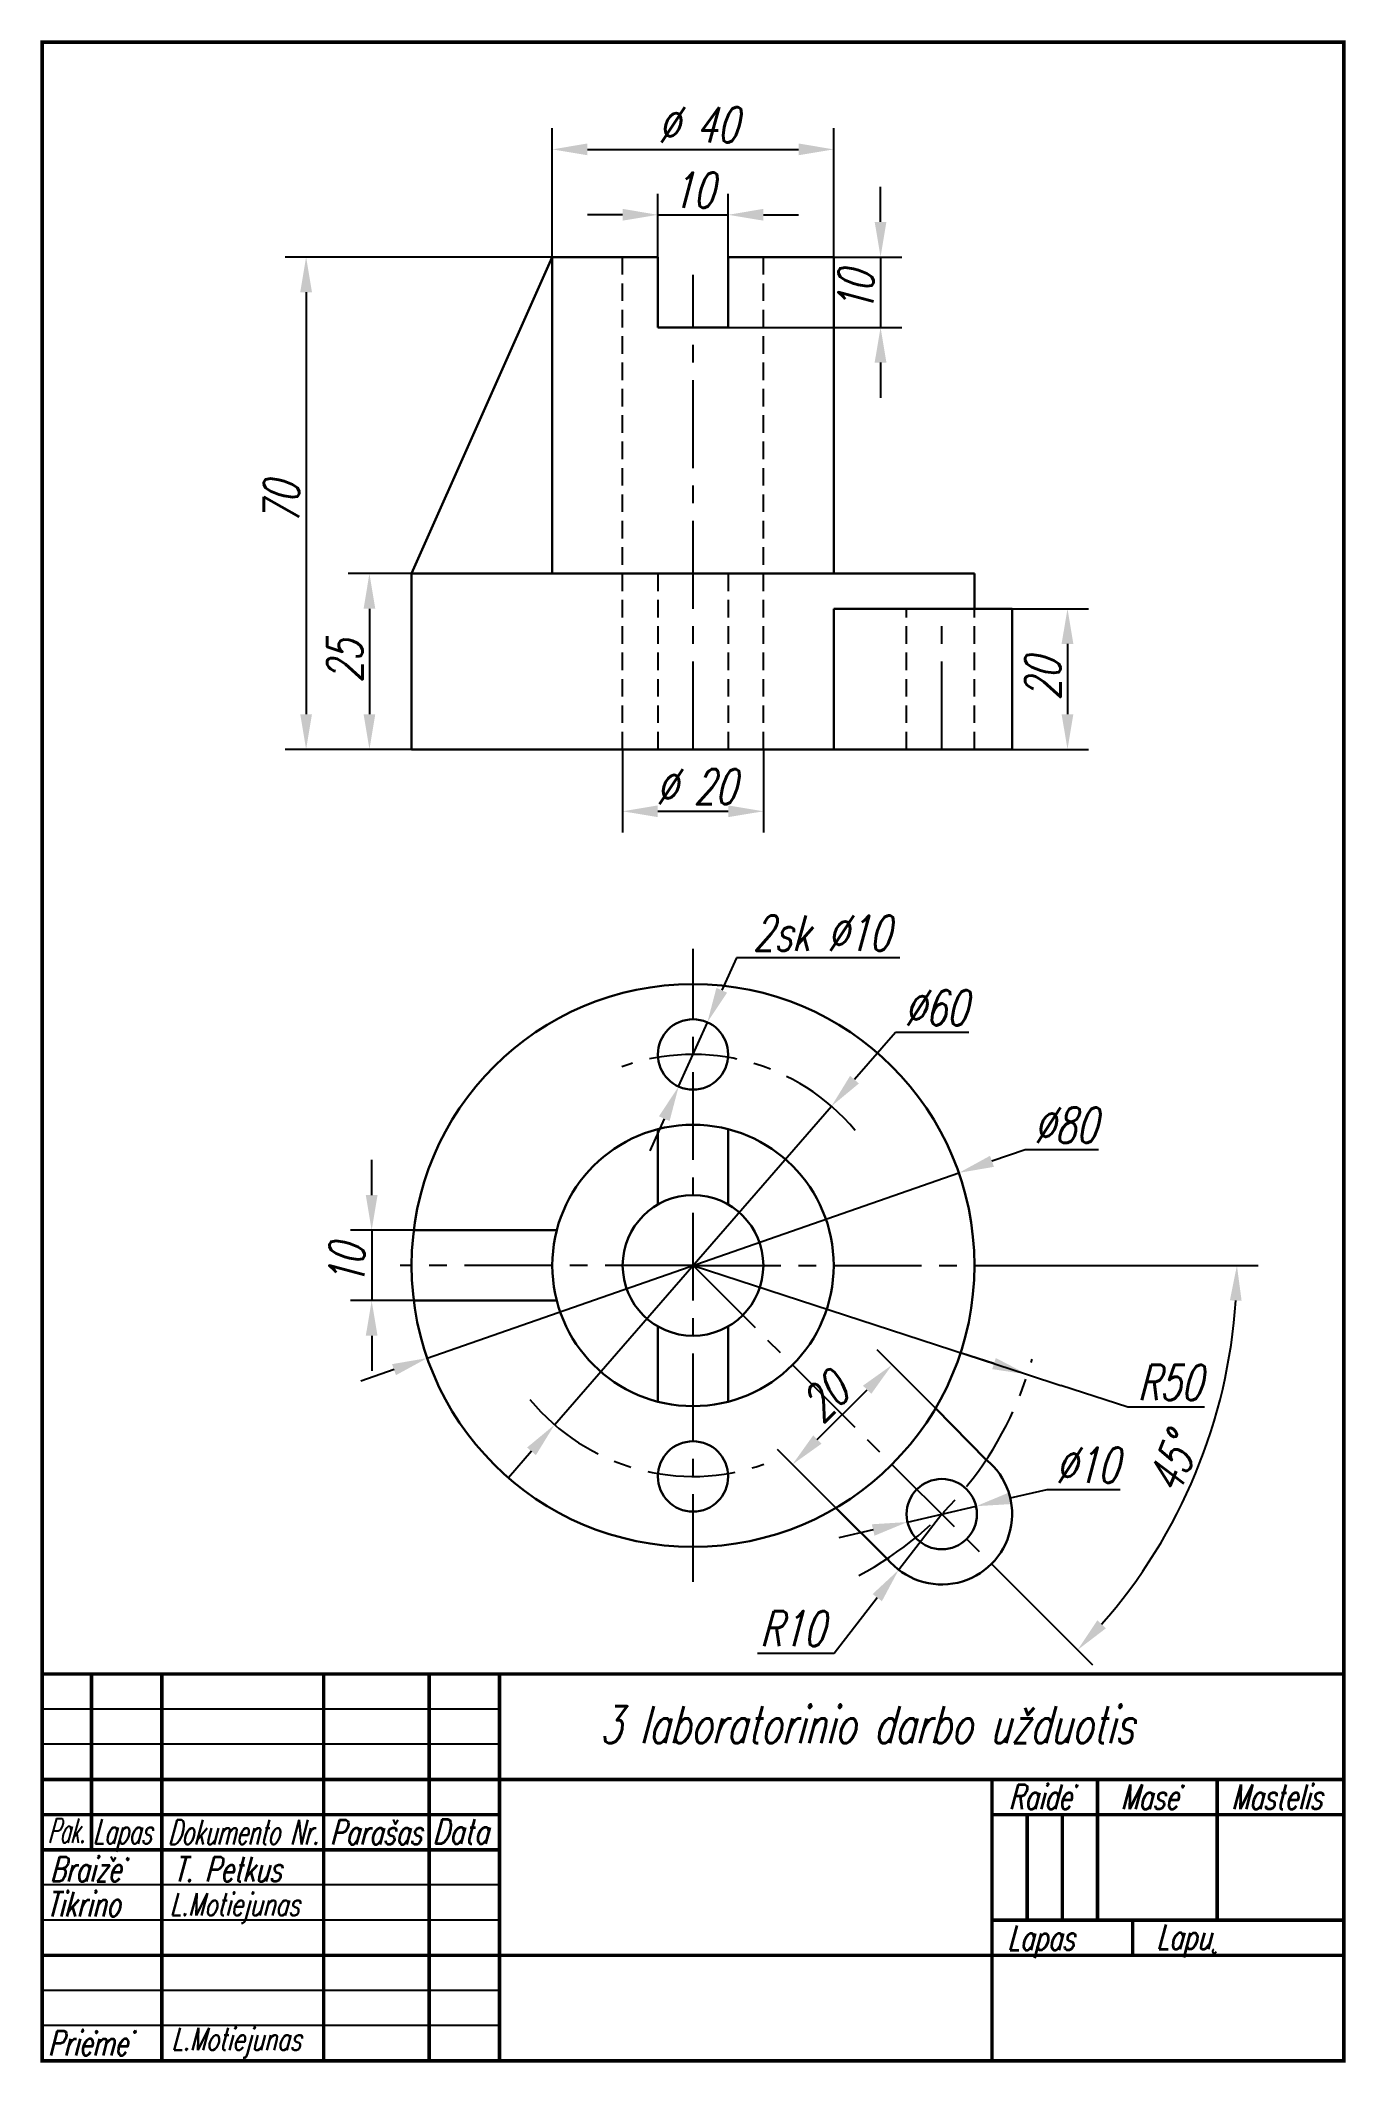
# Model space of a CAD drawing. Extents: x 20 to 205, y 5 to 292.
import ezdxf
from ezdxf.enums import TextEntityAlignment as Align

# ---------------------------------------------------------------- set-up
doc = ezdxf.new("R2010")
doc.units = 0
doc.header["$LTSCALE"] = 10
doc.header["$MEASUREMENT"] = 0
doc.linetypes.add('CENTER', pattern=[2, 1.25, -0.25, 0.25, -0.25])
doc.linetypes.add('HIDDEN', pattern=[0.375, 0.25, -0.125])
doc.layers.get('DEFPOINTS').update_dxf_attribs({"linetype": 'CONTINUOUS'})
doc.layers.add('Layer1', color=7, linetype='CONTINUOUS', lineweight=30)
for name, color, linetype in [('Layer2', 3, 'CENTER'), ('Layer3', 1, 'HIDDEN'), ('Layer4', 5, 'CONTINUOUS'), ('Layer5', 7, 'CONTINUOUS')]:
    doc.layers.add(name, color=color, linetype=linetype)
doc.styles.add('ROMANS', font='ROMANS.SHX', dxfattribs={"width": 0.7, "oblique": 15})
doc.styles.add('ROMANSLT', font='romans.shx', dxfattribs={"width": 0.7, "oblique": 15})
doc.dimstyles.new('STANDARDLT', dxfattribs={"dimtxt": 5, "dimasz": 5, "dimexe": 3, "dimexo": 0, "dimgap": 1, "dimtad": 1, "dimtoh": 1, "dimdec": 0, "dimdsep": 46, "dimtxsty": 'ROMANSLT', "dimcen": 5, "dimadec": 0, "dimazin": 0, "dimtfac": 1, "dimtdec": 0, "dimtmove": 0, "dimatfit": 3, "dimfxl": 0, "dimtvp": 1, "dimtolj": 1, "dimtzin": 0, "dimarcsym": 0})

# ---------------------------------------------------------------- blocks, each defined once
blk = doc.blocks.new('*D0')
at = {"layer": 'DEFPOINTS', "color": 0}
for p in [(72.5, 216.46), (66.51, 191.46), (72.5, 191.46)]:
    blk.add_point(p, dxfattribs=at)
at = {"layer": 'Layer4', "color": 0, "lineweight": -2}
for p, q in [((72.5, 216.46), (63.51, 216.46)), ((66.51, 211.46), (66.51, 196.46)), ((72.5, 191.46), (63.51, 191.46))]:
    blk.add_line(p, q, dxfattribs=at)
at = {"layer": 'Layer4', "color": 0}
for points in [[(65.68, 211.46), (67.34, 211.46), (66.51, 216.46)], [(65.68, 196.46), (67.34, 196.46), (66.51, 191.46)]]:
    blk.add_solid(points, dxfattribs=at)
at = {"layer": 'Layer4', "color": 0, "insert": (63.01, 203.96), "char_height": 5, "attachment_point": 5, "rotation": 90, "style": 'ROMANSLT'}
blk.add_mtext('\\A1;25', dxfattribs=at)
blk = doc.blocks.new('*D1')
at = {"layer": 'DEFPOINTS', "color": 0}
for p in [(92.5, 261.46), (57.51, 191.46), (92.5, 191.46)]:
    blk.add_point(p, dxfattribs=at)
at = {"layer": 'Layer4', "color": 0, "lineweight": -2}
for p, q in [((92.5, 261.46), (54.51, 261.46)), ((57.51, 256.46), (57.51, 196.46)), ((92.5, 191.46), (54.51, 191.46))]:
    blk.add_line(p, q, dxfattribs=at)
at = {"layer": 'Layer4', "color": 0}
for points in [[(56.68, 256.46), (58.34, 256.46), (57.51, 261.46)], [(56.68, 196.46), (58.34, 196.46), (57.51, 191.46)]]:
    blk.add_solid(points, dxfattribs=at)
at = {"layer": 'Layer4', "color": 0, "insert": (54.01, 226.46), "char_height": 5, "attachment_point": 5, "rotation": 90, "style": 'ROMANSLT'}
blk.add_mtext('\\A1;70', dxfattribs=at)
blk = doc.blocks.new('*D2')
at = {"layer": 'DEFPOINTS', "color": 0}
for p in [(157.86, 211.46), (157.86, 191.46), (165.73, 191.46)]:
    blk.add_point(p, dxfattribs=at)
at = {"layer": 'Layer4', "color": 0, "lineweight": -2}
for p, q in [((157.86, 211.46), (168.73, 211.46)), ((165.73, 206.46), (165.73, 196.46)), ((157.86, 191.46), (168.73, 191.46))]:
    blk.add_line(p, q, dxfattribs=at)
at = {"layer": 'Layer4', "color": 0}
for points in [[(164.89, 206.46), (166.56, 206.46), (165.73, 211.46)], [(164.89, 196.46), (166.56, 196.46), (165.73, 191.46)]]:
    blk.add_solid(points, dxfattribs=at)
at = {"layer": 'Layer4', "color": 0, "insert": (162.23, 201.46), "char_height": 5, "attachment_point": 5, "rotation": 90, "style": 'ROMANSLT'}
blk.add_mtext('\\A1;20', dxfattribs=at)
blk = doc.blocks.new('*D3')
at = {"layer": 'DEFPOINTS', "color": 0}
for p in [(117.5, 261.46), (117.5, 251.46), (139.16, 251.46)]:
    blk.add_point(p, dxfattribs=at)
at = {"layer": 'Layer4', "color": 0, "lineweight": -2}
for p, q in [((139.16, 266.46), (139.16, 271.46)), ((117.5, 261.46), (142.16, 261.46)), ((139.16, 261.46), (139.16, 251.46)), ((117.5, 251.46), (142.16, 251.46)), ((139.16, 246.46), (139.16, 241.46))]:
    blk.add_line(p, q, dxfattribs=at)
at = {"layer": 'Layer4', "color": 0}
for points in [[(138.32, 266.46), (139.99, 266.46), (139.16, 261.46)], [(138.32, 246.46), (139.99, 246.46), (139.16, 251.46)]]:
    blk.add_solid(points, dxfattribs=at)
at = {"layer": 'Layer4', "color": 0, "insert": (135.66, 256.46), "char_height": 5, "attachment_point": 5, "rotation": 90, "style": 'ROMANSLT'}
blk.add_mtext('\\A1;10', dxfattribs=at)
blk = doc.blocks.new('*D4')
at = {"layer": 'DEFPOINTS', "color": 0}
for p in [(117.5, 267.46), (107.5, 261.46), (117.5, 261.46)]:
    blk.add_point(p, dxfattribs=at)
at = {"layer": 'Layer4', "color": 0, "lineweight": -2}
for p, q in [((107.5, 261.46), (107.5, 270.46)), ((117.5, 261.46), (117.5, 270.46)), ((102.5, 267.46), (97.5, 267.46)), ((107.5, 267.46), (117.5, 267.46)), ((122.5, 267.46), (127.5, 267.46))]:
    blk.add_line(p, q, dxfattribs=at)
at = {"layer": 'Layer4', "color": 0}
for points in [[(102.5, 268.3), (102.5, 266.63), (107.5, 267.46)], [(122.5, 268.3), (122.5, 266.63), (117.5, 267.46)]]:
    blk.add_solid(points, dxfattribs=at)
at = {"layer": 'Layer4', "color": 0, "insert": (112.5, 270.96), "char_height": 5, "attachment_point": 5, "style": 'ROMANSLT'}
blk.add_mtext('\\A1;10', dxfattribs=at)
blk = doc.blocks.new('*D5')
at = {"layer": 'DEFPOINTS', "color": 0}
for p in [(112.5, 118.08), (112.5, 118.08), (157.5, 118.08), (179.45, 79.42), (158.9, 71.68)]:
    blk.add_point(p, dxfattribs=at)
at = {"layer": 'Layer4', "color": 0, "lineweight": -2}
for p, q in [((157.5, 118.08), (192.81, 118.08)), ((158.9, 71.68), (169.29, 61.29))]:
    blk.add_line(p, q, dxfattribs=at)
blk.add_arc((112.5, 118.08), 77.31, 318.7063, 356.2937, dxfattribs=at)
at = {"layer": 'Layer4', "color": 0}
for points in [[(188.81, 113.11), (190.48, 113.05), (189.81, 118.08)], [(171.19, 66.49), (169.98, 67.63), (167.16, 63.41)]]:
    blk.add_solid(points, dxfattribs=at)
at = {"layer": 'Layer4', "color": 0, "insert": (180.69, 89.83), "char_height": 5, "attachment_point": 5, "rotation": 67.5, "style": 'ROMANSLT'}
blk.add_mtext('\\A1;45°', dxfattribs=at)
blk = doc.blocks.new('*D6')
at = {"layer": 'DEFPOINTS', "color": 0}
for p in [(112.5, 118.08), (160.04, 102.58)]:
    blk.add_point(p, dxfattribs=at)
at = {"layer": 'Layer4', "color": 0, "lineweight": -2}
for p, q in [((112.5, 118.08), (160.04, 102.58)), ((155.28, 104.13), (150.53, 105.68)), ((160.04, 102.58), (164.79, 101.03)), ((174.3, 97.93), (164.79, 101.03)), ((185.22, 97.93), (174.3, 97.93))]:
    blk.add_line(p, q, dxfattribs=at)
at = {"layer": 'Layer4', "color": 0}
blk.add_solid([(155.54, 104.92), (155.03, 103.34), (160.04, 102.58)], dxfattribs=at)
at = {"layer": 'Layer4', "color": 0, "insert": (180.26, 101.43), "char_height": 5, "attachment_point": 5, "style": 'ROMANSLT'}
blk.add_mtext('\\A1;R50', dxfattribs=at)
blk = doc.blocks.new('*D7')
at = {"layer": 'DEFPOINTS', "color": 0}
for p in [(140.79, 103.94), (146.96, 97.77), (132.81, 83.62)]:
    blk.add_point(p, dxfattribs=at)
at = {"layer": 'Layer4', "color": 0, "lineweight": -2}
for p, q in [((146.96, 97.77), (138.67, 106.06)), ((130.17, 93.32), (137.25, 100.4)), ((132.81, 83.62), (124.52, 91.91))]:
    blk.add_line(p, q, dxfattribs=at)
at = {"layer": 'Layer4', "color": 0}
for points in [[(136.66, 100.99), (137.84, 99.82), (140.79, 103.94)], [(129.58, 93.91), (130.76, 92.73), (126.64, 89.79)]]:
    blk.add_solid(points, dxfattribs=at)
at = {"layer": 'Layer4', "color": 0, "insert": (131.24, 99.34), "char_height": 5, "attachment_point": 5, "rotation": 45, "style": 'ROMANSLT'}
blk.add_mtext('\\A1;20', dxfattribs=at)
blk = doc.blocks.new('*D8')
at = {"layer": 'DEFPOINTS', "color": 0}
for p in [(150.27, 131.24), (74.73, 104.91)]:
    blk.add_point(p, dxfattribs=at)
at = {"layer": 'Layer4', "color": 0, "lineweight": -2}
for p, q in [((159.71, 134.53), (154.99, 132.89)), ((170.13, 134.53), (159.71, 134.53)), ((74.73, 104.91), (150.27, 131.24)), ((70.01, 103.27), (65.29, 101.62))]:
    blk.add_line(p, q, dxfattribs=at)
at = {"layer": 'Layer4', "color": 0}
for points in [[(154.72, 133.67), (155.27, 132.1), (150.27, 131.24)], [(69.73, 104.05), (70.28, 102.48), (74.73, 104.91)]]:
    blk.add_solid(points, dxfattribs=at)
at = {"layer": 'Layer4', "color": 0, "insert": (165.42, 138.03), "char_height": 5, "attachment_point": 5, "style": 'ROMANSLT'}
blk.add_mtext('\\A1;∅80', dxfattribs=at)
blk = doc.blocks.new('*D9')
at = {"layer": 'DEFPOINTS', "color": 0}
for p in [(72.81, 123.08), (66.83, 113.08), (72.81, 113.08)]:
    blk.add_point(p, dxfattribs=at)
at = {"layer": 'Layer4', "color": 0, "lineweight": -2}
for p, q in [((66.83, 128.08), (66.83, 133.08)), ((72.81, 123.08), (63.83, 123.08)), ((66.83, 123.08), (66.83, 113.08)), ((72.81, 113.08), (63.83, 113.08)), ((66.83, 108.08), (66.83, 103.08))]:
    blk.add_line(p, q, dxfattribs=at)
at = {"layer": 'Layer4', "color": 0}
for points in [[(65.99, 128.08), (67.66, 128.08), (66.83, 123.08)], [(65.99, 108.08), (67.66, 108.08), (66.83, 113.08)]]:
    blk.add_solid(points, dxfattribs=at)
at = {"layer": 'Layer4', "color": 0, "insert": (63.33, 118.08), "char_height": 5, "attachment_point": 5, "rotation": 90, "style": 'ROMANSLT'}
blk.add_mtext('\\A1;10', dxfattribs=at)
blk = doc.blocks.new('*D10')
at = {"layer": 'DEFPOINTS', "color": 0}
for p in [(114.54, 152.64), (110.46, 143.51)]:
    blk.add_point(p, dxfattribs=at)
at = {"layer": 'Layer4', "color": 0, "lineweight": -2}
for p, q in [((118.66, 161.83), (116.59, 157.2)), ((141.91, 161.83), (118.66, 161.83)), ((110.46, 143.51), (114.54, 152.64)), ((108.41, 138.95), (106.37, 134.39))]:
    blk.add_line(p, q, dxfattribs=at)
at = {"layer": 'Layer4', "color": 0}
for points in [[(115.83, 157.55), (117.35, 156.86), (114.54, 152.64)], [(107.65, 139.29), (109.17, 138.61), (110.46, 143.51)]]:
    blk.add_solid(points, dxfattribs=at)
at = {"layer": 'Layer4', "color": 0, "insert": (130.78, 165.33), "char_height": 5, "attachment_point": 5, "style": 'ROMANSLT'}
blk.add_mtext('\\A1;2sk ∅10', dxfattribs=at)
blk = doc.blocks.new('*D11')
at = {"layer": 'DEFPOINTS', "color": 0}
for p in [(152.73, 83.85), (142.98, 81.6)]:
    blk.add_point(p, dxfattribs=at)
at = {"layer": 'Layer4', "color": 0, "lineweight": -2}
for p, q in [((142.98, 81.6), (152.73, 83.85)), ((162.8, 86.18), (157.6, 84.98)), ((173.22, 86.18), (162.8, 86.18)), ((138.11, 80.47), (133.24, 79.34))]:
    blk.add_line(p, q, dxfattribs=at)
at = {"layer": 'Layer4', "color": 0}
for points in [[(157.41, 85.79), (157.79, 84.16), (152.73, 83.85)], [(137.92, 81.28), (138.3, 79.66), (142.98, 81.6)]]:
    blk.add_solid(points, dxfattribs=at)
at = {"layer": 'Layer4', "color": 0, "insert": (168.51, 89.68), "char_height": 5, "attachment_point": 5, "style": 'ROMANSLT'}
blk.add_mtext('\\A1;∅10', dxfattribs=at)
blk = doc.blocks.new('*D12')
at = {"layer": 'DEFPOINTS', "color": 0}
for p in [(147.86, 82.72), (141.74, 74.81)]:
    blk.add_point(p, dxfattribs=at)
at = {"layer": 'Layer4', "color": 0, "lineweight": -2}
for p, q in [((147.86, 82.72), (141.74, 74.81)), ((132.57, 62.94), (138.69, 70.85)), ((121.66, 62.94), (132.57, 62.94))]:
    blk.add_line(p, q, dxfattribs=at)
at = {"layer": 'Layer4', "color": 0}
blk.add_solid([(138.03, 71.36), (139.35, 70.34), (141.74, 74.81)], dxfattribs=at)
at = {"layer": 'Layer4', "color": 0, "insert": (126.61, 66.44), "char_height": 5, "attachment_point": 5, "style": 'ROMANSLT'}
blk.add_mtext('\\A1;R10', dxfattribs=at)
blk = doc.blocks.new('*D13')
at = {"layer": 'DEFPOINTS', "color": 0}
for p in [(132.18, 140.72), (92.82, 95.43)]:
    blk.add_point(p, dxfattribs=at)
at = {"layer": 'Layer4', "color": 0, "lineweight": -2}
for p, q in [((141.29, 151.21), (135.45, 144.5)), ((151.71, 151.21), (141.29, 151.21)), ((92.82, 95.43), (132.18, 140.72)), ((89.55, 91.66), (86.27, 87.88))]:
    blk.add_line(p, q, dxfattribs=at)
at = {"layer": 'Layer4', "color": 0}
for points in [[(134.83, 145.04), (136.08, 143.95), (132.18, 140.72)], [(88.92, 92.2), (90.17, 91.11), (92.82, 95.43)]]:
    blk.add_solid(points, dxfattribs=at)
at = {"layer": 'Layer4', "color": 0, "insert": (147, 154.71), "char_height": 5, "attachment_point": 5, "style": 'ROMANSLT'}
blk.add_mtext('\\A1;∅60', dxfattribs=at)
blk = doc.blocks.new('*D14')
at = {"layer": 'DEFPOINTS', "color": 0}
for p in [(102.5, 191.46), (122.5, 191.46), (122.5, 182.65)]:
    blk.add_point(p, dxfattribs=at)
at = {"layer": 'Layer4', "color": 0, "lineweight": -2}
for p, q in [((102.5, 191.46), (102.5, 179.65)), ((122.5, 191.46), (122.5, 179.65)), ((107.5, 182.65), (117.5, 182.65))]:
    blk.add_line(p, q, dxfattribs=at)
at = {"layer": 'Layer4', "color": 0}
for points in [[(107.5, 183.49), (107.5, 181.82), (102.5, 182.65)], [(117.5, 183.49), (117.5, 181.82), (122.5, 182.65)]]:
    blk.add_solid(points, dxfattribs=at)
at = {"layer": 'Layer4', "color": 0, "insert": (112.92, 186.15), "char_height": 5, "attachment_point": 5, "style": 'ROMANSLT'}
blk.add_mtext('\\A1;%%C 20', dxfattribs=at)
blk = doc.blocks.new('*D15')
at = {"layer": 'DEFPOINTS', "color": 0}
for p in [(132.5, 276.76), (92.5, 261.46), (132.5, 261.46)]:
    blk.add_point(p, dxfattribs=at)
at = {"layer": 'Layer4', "color": 0, "lineweight": -2}
for p, q in [((92.5, 261.46), (92.5, 279.76)), ((132.5, 261.46), (132.5, 279.76)), ((97.5, 276.76), (127.5, 276.76))]:
    blk.add_line(p, q, dxfattribs=at)
at = {"layer": 'Layer4', "color": 0}
for points in [[(97.5, 277.6), (97.5, 275.93), (92.5, 276.76)], [(127.5, 277.6), (127.5, 275.93), (132.5, 276.76)]]:
    blk.add_solid(points, dxfattribs=at)
at = {"layer": 'Layer4', "color": 0, "insert": (113.21, 280.26), "char_height": 5, "attachment_point": 5, "style": 'ROMANSLT'}
blk.add_mtext('\\A1;%%C 40', dxfattribs=at)

msp = doc.modelspace()

# ---------------------------------------------------------------- linework, layer by layer
at = {"layer": 'Layer1'}
for p, q in [((92.5, 261.46), (72.5, 216.46)), ((107.5, 261.46), (92.5, 261.46)), ((92.5, 261.46), (92.5, 216.46)), ((107.5, 251.46), (107.5, 261.46)), ((132.5, 261.46), (117.5, 261.46)), ((117.5, 261.46), (117.5, 251.46)), ((132.5, 216.46), (132.5, 261.46)), ((117.5, 251.46), (107.5, 251.46)), ((72.5, 191.46), (72.5, 216.46)), ((72.5, 216.46), (112.5, 216.46)), ((112.5, 216.46), (132.5, 216.46)), ((132.5, 216.46), (152.5, 216.46)), ((152.5, 216.46), (152.5, 211.46)), ((152.5, 211.46), (132.5, 211.46)), ((132.5, 211.46), (132.5, 191.46)), ((157.86, 211.46), (152.5, 211.46)), ((157.86, 191.46), (157.86, 211.46)), ((112.5, 191.46), (72.5, 191.46)), ((112.5, 191.46), (152.5, 191.46)), ((152.5, 191.46), (157.86, 191.46)), ((107.5, 126.74), (107.5, 137.44)), ((117.5, 126.74), (117.5, 137.44)), ((93.14, 123.08), (72.81, 123.08)), ((92.5, 113.08), (72.81, 113.08)), ((92.5, 113.08), (93.14, 113.08)), ((107.5, 109.42), (107.5, 98.71)), ((117.5, 109.42), (117.5, 98.71)), ((154.18, 90.46), (146.96, 97.77)), ((140.11, 76.39), (132.81, 83.62))]:
    msp.add_line(p, q, dxfattribs=at)
for centre, radius in [((112.5, 118.08), 40), ((112.5, 148.08), 5), ((112.5, 118.08), 20), ((112.5, 118.08), 10), ((112.5, 88.08), 5), ((147.86, 82.72), 5)]:
    msp.add_circle(centre, radius, dxfattribs=at)
msp.add_arc((147.86, 82.72), 10, 219.2608, 50.7392, dxfattribs=at)
at = {"layer": 'Layer2'}
for p, q in [((112.5, 191.46), (112.5, 258.92)), ((147.86, 191.46), (147.86, 211.46)), ((112.5, 73.08), (112.5, 163.08)), ((112.5, 118.08), (70.87, 118.08)), ((112.5, 118.08), (157.5, 118.08)), ((112.5, 118.08), (158.9, 71.68))]:
    msp.add_line(p, q, dxfattribs=at)
for radius, start, end in [(30, 39.7983, 109.7003), (50, 298.1343, 344.5314), (30, 219.4141, 289.643)]:
    msp.add_arc((112.5, 118.08), radius, start, end, dxfattribs=at)
at = {"layer": 'Layer3'}
for p, q in [((102.5, 191.46), (102.5, 261.46)), ((122.5, 191.46), (122.5, 261.46)), ((107.5, 216.46), (107.5, 191.46)), ((117.5, 216.46), (117.5, 191.46)), ((142.86, 191.46), (142.86, 211.46)), ((152.5, 191.46), (152.5, 211.46))]:
    msp.add_line(p, q, dxfattribs=at)
at = {"layer": 'Layer5'}
for p, q in [((85, 55), (20, 55)), ((85, 50), (20, 50)), ((69.9, 39.31), (70.19, 38.6)), ((70.19, 38.6), (70.58, 39.25)), ((29.77, 34.03), (30.07, 33.32)), ((30.07, 33.32), (30.45, 33.97)), ((85, 30), (20, 30)), ((85, 25), (20, 25)), ((85, 15), (20, 15)), ((85, 10), (20, 10))]:
    msp.add_line(p, q, dxfattribs=at)
at = {"layer": 'Layer5', "const_width": 0.5}
msp.add_lwpolyline([(20, 5), (20, 292), (205, 292), (205, 5)], close=True, dxfattribs=at)
for points in [[(205, 60), (20, 60), (20, 5)], [(27, 60), (27, 35)], [(37, 60), (37, 5)], [(60, 60), (60, 5)], [(75, 60), (75, 5)], [(85, 60), (85, 5)], [(205, 45), (20, 45)], [(155, 45), (155, 5)], [(170, 45), (170, 25)], [(187, 45), (187, 25)], [(85, 40), (20, 40)], [(205, 40), (155, 40)], [(160, 40), (160, 25)], [(165, 40), (165, 25)], [(85, 35), (20, 35)], [(205, 25), (155, 25)], [(175, 25), (175, 20)], [(205, 20), (20, 20)]]:
    msp.add_lwpolyline(points, dxfattribs=at)
at = {"layer": 'Layer5'}
msp.add_arc((186.58, 20.58), 0.264, 102.7566, 355.6861, dxfattribs=at)

# ---------------------------------------------------------------- texts
at = {"layer": 'Layer5', "style": 'ROMANS', "oblique": 15, "width": 0.7}
for s, height, p in [('3 laboratorinio darbo užduotis', 5.25, (99.23, 50.17)), ('Raide', 3.5, (157.36, 40.77)), ('.', 3.5, (166.5, 43.91)), ('Mase', 3.5, (173.29, 40.77)), ('.', 3.5, (181.58, 43.87)), ('Mastelis', 3.5, (189.01, 40.77)), ('Braize', 3.5, (21.11, 30.49)), ('.', 3.5, (31.58, 33.52)), ('T. Petkus', 3.5, (38.68, 30.49)), ('Tikrino', 3.5, (20.58, 25.53)), ('L.Motiejunas', 3.2, (38.14, 25.65)), ('Lapas', 3.5, (157.15, 20.75)), ('Lapu', 3.5, (178.36, 20.86)), ('Prieme', 3.5, (20.79, 5.77)), ('.', 3.5, (27.17, 8.93)), ('.', 3.5, (32.61, 8.96)), ('L.Motiejunas', 3.2, (38.37, 6.5))]:
    msp.add_text(s, height=height, dxfattribs=at).set_placement(p)
at = {"layer": 'Layer5', "style": 'ROMANS', "oblique": 15}
for s, width, p, p2 in [('Pak.', 0.502346, (20.79, 35.97), (26.07, 35.97)), ('Lapas', 0.568222, (27.23, 35.86), (35.56, 35.86)), ('Dokumento Nr.', 0.54445, (37.88, 35.76), (59.3, 35.76)), ('Parasas', 0.643333, (60.88, 35.76), (73.96, 35.76)), ('Data', 0.71798, (75.44, 35.86), (83.46, 35.86))]:
    msp.add_text(s, height=3.5, dxfattribs=dict(at, width=width)).set_placement(p, p2, align=Align.FIT)

# ---------------------------------------------------------------- dimensions: what is measured, and where the dimension line sits
at = {"layer": 'Layer4'}
for base, p1, p2, picture, middle in [((132.5, 276.76), (92.5, 261.46), (132.5, 261.46), '*D15', (113.21, 276.76)), ((122.5, 182.65), (102.5, 191.46), (122.5, 191.46), '*D14', (112.92, 182.65))]:
    dim = msp.add_linear_dim(base=base, p1=p1, p2=p2, text='%%C <>', dimstyle='STANDARDLT', dxfattribs=at)
    dim.commit()
    dim.dimension.update_dxf_attribs({"geometry": picture, "text_midpoint": middle, "dimtype": 160})
dim = msp.add_linear_dim(base=(117.5, 267.46), p1=(107.5, 261.46), p2=(117.5, 261.46), dimstyle='STANDARDLT', dxfattribs=at)
dim.commit()
dim.dimension.update_dxf_attribs({"geometry": '*D4', "text_midpoint": (112.5, 270.96)})
for base, p1, p2, angle, picture, middle, dimtype in [((139.16, 251.46), (117.5, 261.46), (117.5, 251.46), 90, '*D3', (139.16, 256.46), 160), ((165.73, 191.46), (157.86, 211.46), (157.86, 191.46), 90, '*D2', (165.73, 201.46), 160), ((66.83, 113.08), (72.81, 123.08), (72.81, 113.08), 90, '*D9', (66.83, 118.08), 160), ((140.79, 103.94), (132.81, 83.62), (146.96, 97.77), 45, '*D7', (133.71, 96.86), 161)]:
    dim = msp.add_linear_dim(base=base, p1=p1, p2=p2, angle=angle, dimstyle='STANDARDLT', dxfattribs=at)
    dim.commit()
    dim.dimension.update_dxf_attribs({"geometry": picture, "text_midpoint": middle, "dimtype": dimtype})
for base, p1, p2, picture, middle in [((57.51, 191.46), (92.5, 261.46), (92.5, 191.46), '*D1', (54.01, 226.46)), ((66.51, 191.46), (72.5, 216.46), (72.5, 191.46), '*D0', (63.01, 203.96))]:
    dim = msp.add_linear_dim(base=base, p1=p1, p2=p2, angle=90, dimstyle='STANDARDLT', dxfattribs=at)
    dim.commit()
    dim.dimension.update_dxf_attribs({"geometry": picture, "text_midpoint": middle})
dim = msp.add_diameter_dim_2p(p1=(110.46, 143.51), p2=(114.54, 152.64), text='2sk <>', dimstyle='STANDARDLT', dxfattribs=at)
dim.commit()
dim.dimension.update_dxf_attribs({"geometry": '*D10', "text_midpoint": (130.78, 161.83), "dimtype": 163})
for p1, p2, picture, middle in [((92.82, 95.43), (132.18, 140.72), '*D13', (147, 151.21)), ((142.98, 81.6), (152.73, 83.85), '*D11', (162.8, 86.18))]:
    dim = msp.add_diameter_dim_2p(p1=p1, p2=p2, dimstyle='STANDARDLT', dxfattribs=at)
    dim.commit()
    dim.dimension.update_dxf_attribs({"geometry": picture, "text_midpoint": middle, "dimtype": 163})
dim = msp.add_diameter_dim_2p(p1=(74.73, 104.91), p2=(150.27, 131.24), dimstyle='STANDARDLT', dxfattribs=at)
dim.commit()
dim.dimension.update_dxf_attribs({"geometry": '*D8', "text_midpoint": (165.42, 138.03)})
dim = msp.add_angular_dim_2l(base=(179.45, 79.42), line1=((112.5, 118.08), (158.9, 71.68)), line2=((112.5, 118.08), (157.5, 118.08)), dimstyle='STANDARDLT', dxfattribs=at)
dim.commit()
dim.dimension.update_dxf_attribs({"geometry": '*D5', "text_midpoint": (180.69, 89.83)})
for center, mpoint, picture, middle in [((112.5, 118.08), (160.04, 102.58), '*D6', (180.26, 101.43)), ((147.86, 82.72), (141.74, 74.81), '*D12', (126.61, 66.44))]:
    dim = msp.add_radius_dim(center=center, mpoint=mpoint, dimstyle='STANDARDLT', dxfattribs=at)
    dim.commit()
    dim.dimension.update_dxf_attribs({"geometry": picture, "text_midpoint": middle})

doc.saveas('drawing.dxf')
